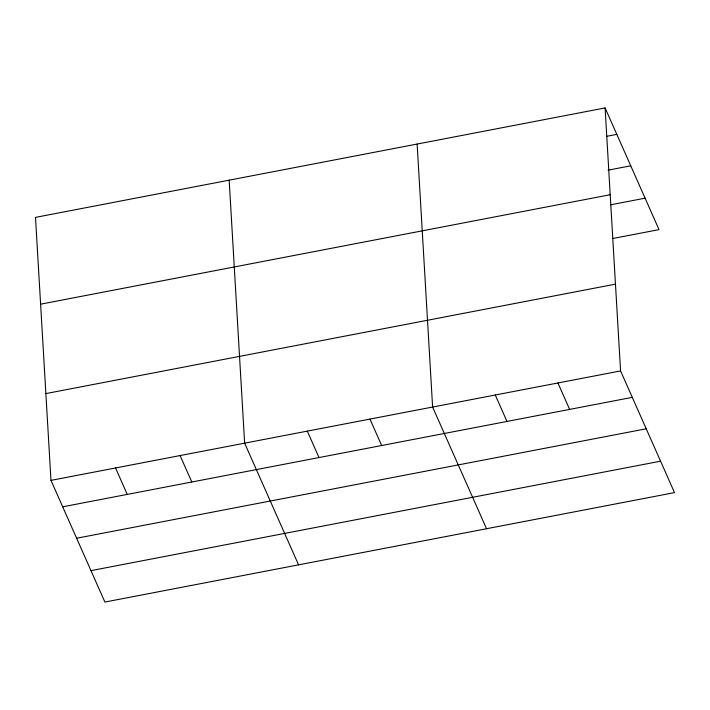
<?xml version="1.0" encoding="UTF-8"?>
<svg xmlns="http://www.w3.org/2000/svg" width="710" height="710" viewBox="0 0 710 710"><rect width="100%" height="100%" fill="white"/><g stroke="black" fill="none" stroke-linecap="round" stroke-linejoin="round"><path stroke-width="1.06" d="M605.097 107.938L35.5 217.384L50.978 480.377L104.903 602.062L674.5 492.616L620.576 370.931L605.097 107.938L659.022 229.623L612.57 238.542M607.085 136.231L616.812 134.368M608.053 170.16L630.737 165.803M40.612 304.173L610.209 194.726M610.52 204.826L645.088 198.188M45.875 393.589L615.463 284.142M50.978 480.377L620.576 370.931M62.693 506.816L632.291 397.36M76.618 538.242L646.215 428.796M90.969 570.636L660.566 461.18M557.918 382.965L569.633 409.404M495.26 395.008L506.976 421.438M486.536 528.737L432.612 407.052L417.134 144.05M369.954 419.086L381.669 445.516M307.297 431.13L319.012 457.559M298.564 564.849L244.639 443.164L229.161 180.171M180.091 455.572L191.798 482.001M115.535 467.979L127.25 494.409"/></g></svg>
